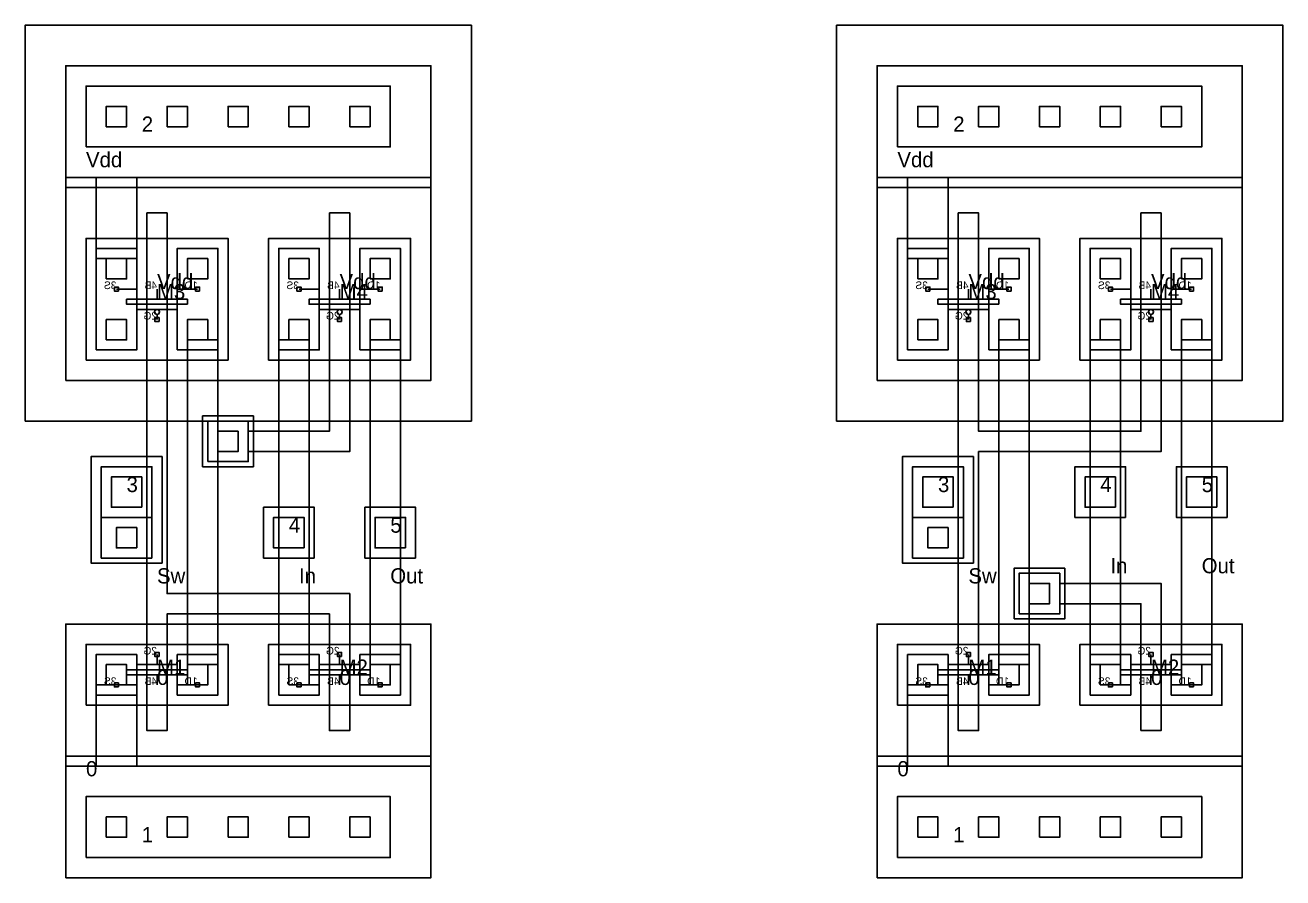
# Model space of a CAD drawing. Extents: x -4 to 794, y 0 to 644.
# Drawn here: x 576 to 700, y 560 to 644 of the extents above; entities that cross this region are included whole.
import ezdxf

# ---------------------------------------------------------------- set-up
doc = ezdxf.new("R2010")
doc.units = 0
for name, color, linetype in [('LAYER1', 7, 'CONTINUOUS'), ('LAYER10', 7, 'CONTINUOUS'), ('LAYER25', 7, 'CONTINUOUS'), ('LAYER4', 7, 'CONTINUOUS'), ('LAYER42', 7, 'CONTINUOUS'), ('LAYER43', 7, 'CONTINUOUS'), ('LAYER44', 7, 'CONTINUOUS'), ('LAYER45', 7, 'CONTINUOUS'), ('LAYER46', 7, 'CONTINUOUS'), ('LAYER49', 7, 'CONTINUOUS'), ('LAYER5', 7, 'CONTINUOUS'), ('LAYER50', 7, 'CONTINUOUS'), ('LAYER51', 7, 'CONTINUOUS'), ('LAYER6', 7, 'CONTINUOUS'), ('LAYER8', 7, 'CONTINUOUS'), ('LAYER9', 7, 'CONTINUOUS')]:
    doc.layers.add(name, color=color, linetype=linetype)

# ---------------------------------------------------------------- blocks, each defined once
blk = doc.blocks.new('CCM1_1')
at = {"layer": 'LAYER25'}
blk.add_lwpolyline([(-1, -1), (1, -1), (1, 1), (-1, 1), (-1, -1)], dxfattribs=at)
at = {"layer": 'LAYER49'}
blk.add_lwpolyline([(-2, -2), (2, -2), (2, 2), (-2, 2), (-2, -2)], dxfattribs=at)
blk = doc.blocks.new('CCM1_2')
at = {"layer": 'LAYER25'}
for points in [[(-1, 5), (1, 5), (1, 7), (-1, 7), (-1, 5)], [(-1, -1), (1, -1), (1, 1), (-1, 1), (-1, -1)]]:
    blk.add_lwpolyline(points, dxfattribs=at)
at = {"layer": 'LAYER49'}
blk.add_lwpolyline([(-2, -2), (2, -2), (2, 8), (-2, 8), (-2, -2)], dxfattribs=at)
blk = doc.blocks.new('CCONT')
at = {"layer": 'LAYER25'}
blk.add_lwpolyline([(-1, -1), (1, -1), (1, 1), (-1, 1), (-1, -1)], dxfattribs=at)
blk = doc.blocks.new('CONT')
at = {"layer": 'LAYER25'}
blk.add_lwpolyline([(-1, -1), (1, -1), (1, 1), (-1, 1), (-1, -1)], dxfattribs=at)
blk = doc.blocks.new('M1V1M2')
at = {"layer": 'LAYER49'}
blk.add_lwpolyline([(-2.5, -2.5), (2.5, -2.5), (2.5, 2.5), (-2.5, 2.5), (-2.5, -2.5)], dxfattribs=at)
at = {"layer": 'LAYER50'}
blk.add_lwpolyline([(-1.5, -1.5), (1.5, -1.5), (1.5, 1.5), (-1.5, 1.5), (-1.5, -1.5)], dxfattribs=at)
at = {"layer": 'LAYER51'}
blk.add_lwpolyline([(-2.5, -2.5), (2.5, -2.5), (2.5, 2.5), (-2.5, 2.5), (-2.5, -2.5)], dxfattribs=at)
blk = doc.blocks.new('NMOS2X6_TOK')
at = {"layer": 'LAYER1'}
for points in [[(0, 2), (0, 1)], [(-2, 0), (-2, -1), (-4, -1)], [(-3, 0), (3, 0), (3, 0.5), (-3, 0.5), (-3, 0)], [(-2, 1), (2, 1)], [(0, 0), (0, -1)], [(2, 0), (2, -1), (4, -1)]]:
    blk.add_lwpolyline(points, dxfattribs=at)
at = {"layer": 'LAYER8'}
blk.add_lwpolyline([(-0.2, 1.8), (0.2, 1.8), (0.2, 2.2), (-0.2, 2.2), (-0.2, 1.8)], dxfattribs=at)
at = {"layer": 'LAYER9'}
for points in [[(-4.2, -1.2), (-3.8, -1.2), (-3.8, -0.8), (-4.2, -0.8), (-4.2, -1.2)], [(3.8, -1.2), (4.2, -1.2), (4.2, -0.8), (3.8, -0.8), (3.8, -1.2)]]:
    blk.add_lwpolyline(points, dxfattribs=at)
at = {"layer": 'LAYER5'}
for s, p in [('2G', (0, 2)), ('1D', (-4, -1)), ('4B', (0, -1)), ('3S', (4, -1))]:
    blk.add_text(s, height=0.75, dxfattribs=at).set_placement(p)
blk = doc.blocks.new('P1CCM1')
at = {"layer": 'LAYER25'}
blk.add_lwpolyline([(-1, -1), (1, -1), (1, 1), (-1, 1), (-1, -1)], dxfattribs=at)
at = {"layer": 'LAYER46'}
blk.add_lwpolyline([(-2.5, -2.5), (2.5, -2.5), (2.5, 2.5), (-2.5, 2.5), (-2.5, -2.5)], dxfattribs=at)
at = {"layer": 'LAYER49'}
blk.add_lwpolyline([(-2, -2), (2, -2), (2, 2), (-2, 2), (-2, -2)], dxfattribs=at)
blk = doc.blocks.new('P1CCM1V1M2')
at = {"layer": 'LAYER25'}
blk.add_lwpolyline([(-1, -5.5), (1, -5.5), (1, -3.5), (-1, -3.5), (-1, -5.5)], dxfattribs=at)
at = {"layer": 'LAYER46'}
blk.add_lwpolyline([(-3.5, -7), (3.5, -7), (3.5, 3.5), (-3.5, 3.5), (-3.5, -7)], dxfattribs=at)
at = {"layer": 'LAYER49'}
blk.add_lwpolyline([(-2.5, -6.5), (2.5, -6.5), (2.5, 2.5), (-2.5, 2.5), (-2.5, -6.5)], dxfattribs=at)
at = {"layer": 'LAYER50'}
blk.add_lwpolyline([(-1.5, -1.5), (1.5, -1.5), (1.5, 1.5), (-1.5, 1.5), (-1.5, -1.5)], dxfattribs=at)
at = {"layer": 'LAYER51'}
blk.add_lwpolyline([(-2.5, -2.5), (2.5, -2.5), (2.5, 2.5), (-2.5, 2.5), (-2.5, -2.5)], dxfattribs=at)
blk = doc.blocks.new('PMOS2X12_TOK')
at = {"layer": 'LAYER1'}
for points in [[(-2, 0), (-2, 1), (-4, 1)], [(-3, -0.5), (3, -0.5), (3, 0), (-3, 0), (-3, -0.5)], [(0, 1), (0, 0)], [(2, 0), (2, 1), (4, 1)], [(-2, -1), (2, -1)], [(0, -1.5), (-0.18, -1.43), (-0.25, -1.25), (-0.18, -1.07), (0, -1), (0.18, -1.07), (0.25, -1.25), (0.18, -1.43), (0, -1.5)], [(0, -2), (0, -1.5)]]:
    blk.add_lwpolyline(points, dxfattribs=at)
at = {"layer": 'LAYER10'}
for points in [[(-4.2, 0.8), (-3.8, 0.8), (-3.8, 1.2), (-4.2, 1.2), (-4.2, 0.8)], [(3.8, 0.8), (4.2, 0.8), (4.2, 1.2), (3.8, 1.2), (3.8, 0.8)]]:
    blk.add_lwpolyline(points, dxfattribs=at)
at = {"layer": 'LAYER8'}
blk.add_lwpolyline([(-0.2, -2.2), (0.2, -2.2), (0.2, -1.8), (-0.2, -1.8), (-0.2, -2.2)], dxfattribs=at)
at = {"layer": 'LAYER5'}
for s, p in [('1D', (-4, 1)), ('4B', (0, 1)), ('3S', (4, 1)), ('2G', (0, -2))]:
    blk.add_text(s, height=0.75, dxfattribs=at).set_placement(p)
blk = doc.blocks.new('TGH1')
at = {"layer": 'LAYER10'}
for points in [[(2, 51), (8, 51), (8, 63), (2, 63), (2, 51)], [(10, 51), (16, 51), (16, 63), (10, 63), (10, 51)], [(20, 51), (26, 51), (26, 63), (20, 63), (20, 51)], [(28, 51), (34, 51), (34, 63), (28, 63), (28, 51)]]:
    blk.add_lwpolyline(points, dxfattribs=at)
at = {"layer": 'LAYER42'}
blk.add_lwpolyline([(-4, 45), (40, 45), (40, 84), (-4, 84), (-4, 45)], dxfattribs=at)
at = {"layer": 'LAYER43'}
for points in [[(2, 72), (32, 72), (32, 78), (2, 78), (2, 72)], [(2, 51), (16, 51), (16, 63), (2, 63), (2, 51)], [(20, 51), (34, 51), (34, 63), (20, 63), (20, 51)], [(2, 17), (16, 17), (16, 23), (2, 23), (2, 17)], [(20, 17), (34, 17), (34, 23), (20, 23), (20, 17)], [(2, 2), (32, 2), (32, 8), (2, 8), (2, 2)]]:
    blk.add_lwpolyline(points, dxfattribs=at)
at = {"layer": 'LAYER44'}
for points in [[(0, 49), (36, 49), (36, 69), (0, 69), (0, 49)], [(0, 0), (36, 0), (36, 11), (0, 11), (0, 0)]]:
    blk.add_lwpolyline(points, dxfattribs=at)
at = {"layer": 'LAYER45'}
for points in [[(0, 69), (36, 69), (36, 80), (0, 80), (0, 69)], [(0, 11), (36, 11), (36, 25), (0, 25), (0, 11)]]:
    blk.add_lwpolyline(points, dxfattribs=at)
at = {"layer": 'LAYER46'}
for points in [[(8, 65.5), (8, 14.5), (10, 14.5), (10, 26), (26, 26), (26, 14.5), (28, 14.5), (28, 28), (10, 28), (10, 65.5), (8, 65.5)], [(26, 65.5), (28, 65.5), (28, 42), (18, 42), (18, 44), (26, 44), (26, 65.5)]]:
    blk.add_lwpolyline(points, dxfattribs=at)
at = {"layer": 'LAYER49'}
for points in [[(0, 68), (36, 68), (36, 80), (0, 80), (0, 68)], [(3, 61), (7, 61), (7, 69), (3, 69), (3, 61)], [(12, 21), (15, 21), (15, 53), (12, 53), (12, 21)], [(21, 21), (24, 21), (24, 53), (21, 53), (21, 21)], [(30, 21), (33, 21), (33, 53), (30, 53), (30, 21)], [(3, 11), (7, 11), (7, 19), (3, 19), (3, 11)], [(0, 0), (36, 0), (36, 12), (0, 12), (0, 0)]]:
    blk.add_lwpolyline(points, dxfattribs=at)
at = {"layer": 'LAYER9'}
for points in [[(2, 17), (8, 17), (8, 23), (2, 23), (2, 17)], [(10, 17), (16, 17), (16, 23), (10, 23), (10, 17)], [(20, 17), (26, 17), (26, 23), (20, 23), (20, 17)], [(28, 17), (34, 17), (34, 23), (28, 23), (28, 17)]]:
    blk.add_lwpolyline(points, dxfattribs=at)
for name, p in [('CCONT', (5, 75)), ('CONT', (11, 75)), ('CONT', (17, 75)), ('CONT', (23, 75)), ('CONT', (29, 75)), ('CCM1_2', (5, 54)), ('CCM1_2', (13, 54)), ('CCM1_2', (23, 54)), ('CCM1_2', (31, 54)), ('P1CCM1', (16, 43)), ('CCM1_1', (5, 20)), ('CCM1_1', (13, 20)), ('CCM1_1', (23, 20)), ('CCM1_1', (31, 20)), ('CCONT', (5, 5)), ('CONT', (11, 5)), ('CONT', (17, 5)), ('CONT', (23, 5)), ('CONT', (29, 5))]:
    blk.add_blockref(name, p)
at = {"xscale": -1}
for name, p in [('PMOS2X12_TOK', (9, 57)), ('PMOS2X12_TOK', (27, 57)), ('P1CCM1V1M2', (6, 38)), ('M1V1M2', (22, 34)), ('M1V1M2', (32, 34)), ('NMOS2X6_TOK', (9, 20)), ('NMOS2X6_TOK', (27, 20))]:
    blk.add_blockref(name, p, dxfattribs=at)
at = {"layer": 'LAYER4'}
for s, p in [('Vdd', (2, 70)), ('Vdd', (9, 58)), ('Vdd', (27, 58)), ('Sw', (9, 29)), ('In', (23, 29)), ('Out', (32, 29)), ('0', (9, 19)), ('0', (27, 19)), ('0', (2, 10))]:
    blk.add_text(s, height=1.5, dxfattribs=at).set_placement(p)
at = {"layer": 'LAYER5'}
for s, p in [('2', (7.5, 73.5)), ('3', (6, 38)), ('4', (22, 34)), ('5', (32, 34)), ('1', (7.5, 3.5))]:
    blk.add_text(s, height=1.5, dxfattribs=at).set_placement(p)
at = {"layer": 'LAYER6'}
for s, p in [('M3', (9, 57)), ('M4', (27, 57)), ('M1', (9, 20)), ('M2', (27, 20))]:
    blk.add_text(s, height=1.5, dxfattribs=at).set_placement(p)
blk = doc.blocks.new('TGL1')
at = {"layer": 'LAYER10'}
for points in [[(2, 51), (8, 51), (8, 63), (2, 63), (2, 51)], [(10, 51), (16, 51), (16, 63), (10, 63), (10, 51)], [(20, 51), (26, 51), (26, 63), (20, 63), (20, 51)], [(28, 51), (34, 51), (34, 63), (28, 63), (28, 51)]]:
    blk.add_lwpolyline(points, dxfattribs=at)
at = {"layer": 'LAYER42'}
blk.add_lwpolyline([(-4, 45), (40, 45), (40, 84), (-4, 84), (-4, 45)], dxfattribs=at)
at = {"layer": 'LAYER43'}
for points in [[(2, 72), (32, 72), (32, 78), (2, 78), (2, 72)], [(2, 51), (16, 51), (16, 63), (2, 63), (2, 51)], [(20, 51), (34, 51), (34, 63), (20, 63), (20, 51)], [(2, 17), (16, 17), (16, 23), (2, 23), (2, 17)], [(20, 17), (34, 17), (34, 23), (20, 23), (20, 17)], [(2, 2), (32, 2), (32, 8), (2, 8), (2, 2)]]:
    blk.add_lwpolyline(points, dxfattribs=at)
at = {"layer": 'LAYER44'}
for points in [[(0, 49), (36, 49), (36, 69), (0, 69), (0, 49)], [(0, 0), (36, 0), (36, 11), (0, 11), (0, 0)]]:
    blk.add_lwpolyline(points, dxfattribs=at)
at = {"layer": 'LAYER45'}
for points in [[(0, 69), (36, 69), (36, 80), (0, 80), (0, 69)], [(0, 11), (36, 11), (36, 25), (0, 25), (0, 11)]]:
    blk.add_lwpolyline(points, dxfattribs=at)
at = {"layer": 'LAYER46'}
for points in [[(8, 65.5), (8, 14.5), (10, 14.5), (10, 42), (28, 42), (28, 65.5), (26, 65.5), (26, 44), (10, 44), (10, 65.5), (8, 65.5)], [(26, 14.5), (28, 14.5), (28, 29), (18, 29), (18, 27), (26, 27), (26, 14.5)]]:
    blk.add_lwpolyline(points, dxfattribs=at)
at = {"layer": 'LAYER49'}
for points in [[(0, 68), (36, 68), (36, 80), (0, 80), (0, 68)], [(3, 61), (7, 61), (7, 69), (3, 69), (3, 61)], [(12, 21), (15, 21), (15, 53), (12, 53), (12, 21)], [(21, 21), (24, 21), (24, 53), (21, 53), (21, 21)], [(30, 21), (33, 21), (33, 53), (30, 53), (30, 21)], [(3, 11), (7, 11), (7, 19), (3, 19), (3, 11)], [(0, 0), (36, 0), (36, 12), (0, 12), (0, 0)]]:
    blk.add_lwpolyline(points, dxfattribs=at)
at = {"layer": 'LAYER9'}
for points in [[(2, 17), (8, 17), (8, 23), (2, 23), (2, 17)], [(10, 17), (16, 17), (16, 23), (10, 23), (10, 17)], [(20, 17), (26, 17), (26, 23), (20, 23), (20, 17)], [(28, 17), (34, 17), (34, 23), (28, 23), (28, 17)]]:
    blk.add_lwpolyline(points, dxfattribs=at)
for name, p in [('CCONT', (5, 75)), ('CONT', (11, 75)), ('CONT', (17, 75)), ('CONT', (23, 75)), ('CONT', (29, 75)), ('CCM1_2', (5, 54)), ('CCM1_2', (13, 54)), ('CCM1_2', (23, 54)), ('CCM1_2', (31, 54)), ('P1CCM1', (16, 28)), ('CCM1_1', (5, 20)), ('CCM1_1', (13, 20)), ('CCM1_1', (23, 20)), ('CCM1_1', (31, 20)), ('CCONT', (5, 5)), ('CONT', (11, 5)), ('CONT', (17, 5)), ('CONT', (23, 5)), ('CONT', (29, 5))]:
    blk.add_blockref(name, p)
at = {"xscale": -1}
for name, p in [('PMOS2X12_TOK', (9, 57)), ('PMOS2X12_TOK', (27, 57)), ('P1CCM1V1M2', (6, 38)), ('M1V1M2', (22, 38)), ('M1V1M2', (32, 38)), ('NMOS2X6_TOK', (9, 20)), ('NMOS2X6_TOK', (27, 20))]:
    blk.add_blockref(name, p, dxfattribs=at)
at = {"layer": 'LAYER4'}
for s, p in [('Vdd', (2, 70)), ('Vdd', (9, 58)), ('Vdd', (27, 58)), ('In', (23, 30)), ('Out', (32, 30)), ('Sw', (9, 29)), ('0', (9, 19)), ('0', (27, 19)), ('0', (2, 10))]:
    blk.add_text(s, height=1.5, dxfattribs=at).set_placement(p)
at = {"layer": 'LAYER5'}
for s, p in [('2', (7.5, 73.5)), ('3', (6, 38)), ('4', (22, 38)), ('5', (32, 38)), ('1', (7.5, 3.5))]:
    blk.add_text(s, height=1.5, dxfattribs=at).set_placement(p)
at = {"layer": 'LAYER6'}
for s, p in [('M3', (9, 57)), ('M4', (27, 57)), ('M1', (9, 20)), ('M2', (27, 20))]:
    blk.add_text(s, height=1.5, dxfattribs=at).set_placement(p)

msp = doc.modelspace()

# ---------------------------------------------------------------- block references
for name, p in [('TGH1', (580, 560)), ('TGL1', (660, 560))]:
    msp.add_blockref(name, p)

doc.saveas('drawing.dxf')
